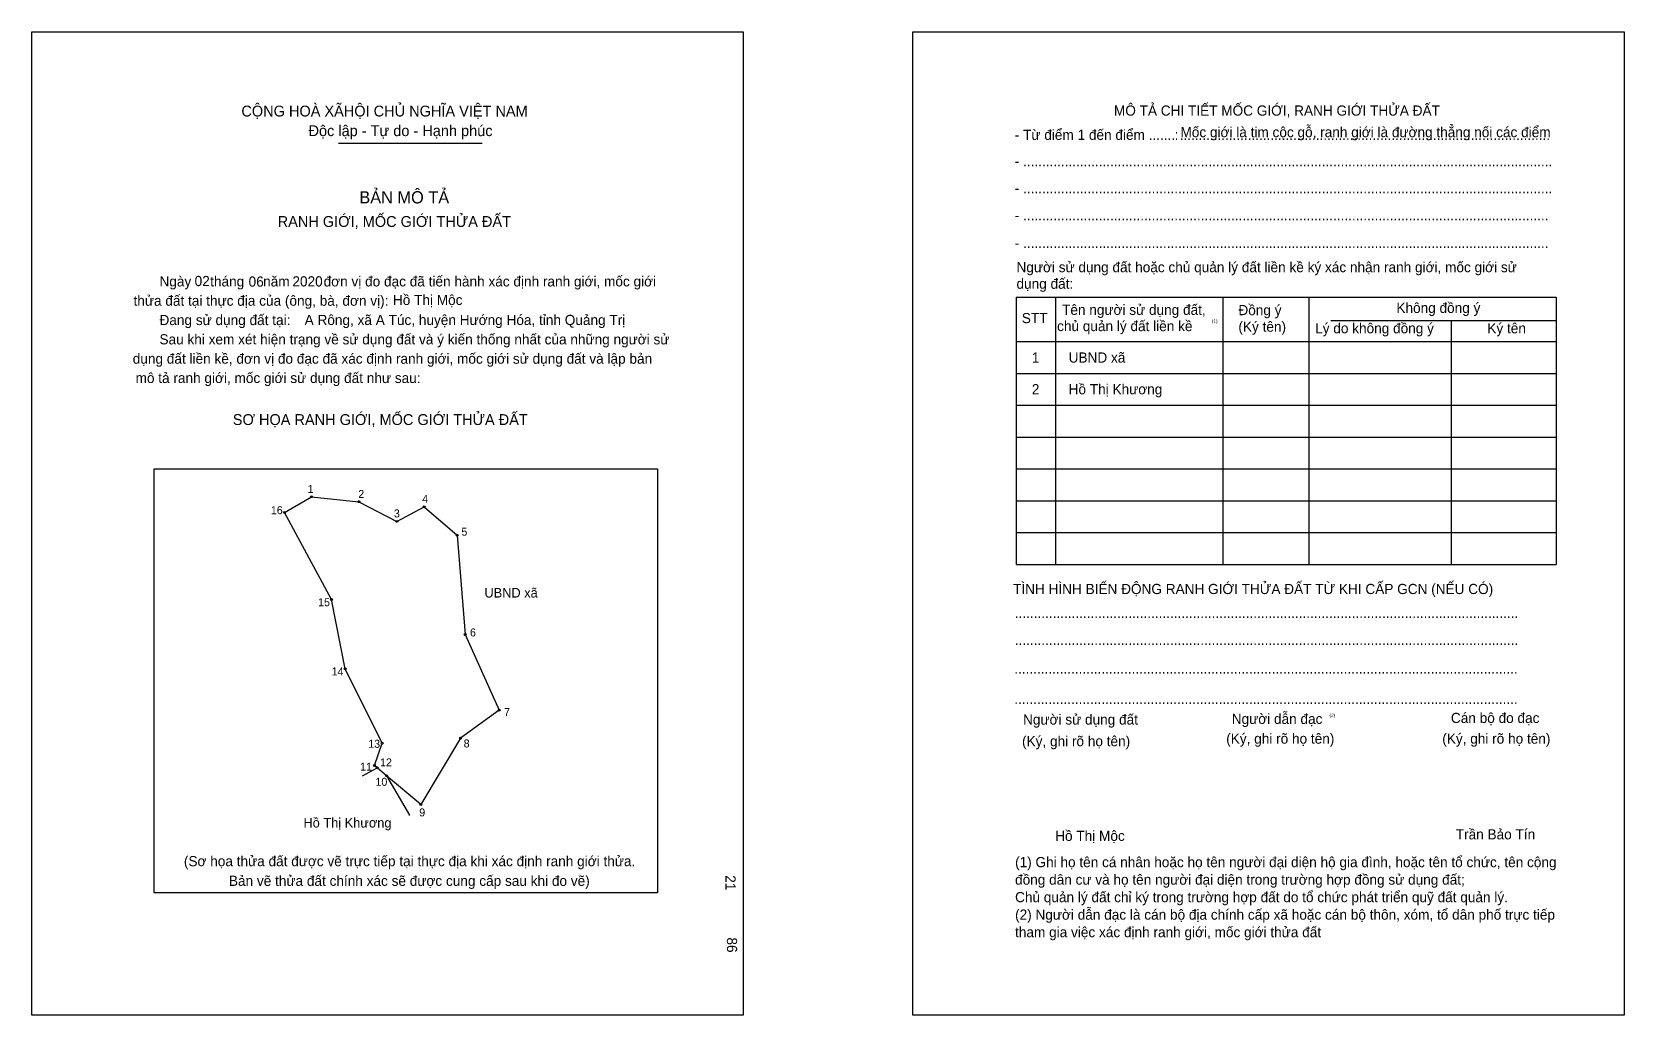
# Model space of a CAD drawing. Extents: x 546990 to 547764, y 1824897 to 1825374.
import ezdxf

# ---------------------------------------------------------------- set-up
doc = ezdxf.new("R2010")
doc.units = 0
for name, color, linetype in [('bmtKhungInTrang1', 7, 'Continuous'), ('bmtKhungInTrang2', 7, 'Continuous'), ('bmtNoiDung', 7, 'Continuous'), ('bmtTemplate', 7, 'Continuous'), ('CanhThua', 7, 'Continuous'), ('MocDinhThua', 7, 'Continuous'), ('RauThua', 7, 'Continuous'), ('SoHieuDinhThua', 7, 'Continuous'), ('TenChuLanCan', 7, 'Continuous')]:
    doc.layers.add(name, color=color, linetype=linetype)

msp = doc.modelspace()

# ---------------------------------------------------------------- linework, layer by layer
at = {"layer": 'bmtKhungInTrang1'}
msp.add_lwpolyline([(546990.48, 1825374.19), (547335.84, 1825374.19), (547335.84, 1824896.52), (546990.48, 1824896.52)], close=True, dxfattribs=at)
at = {"layer": 'bmtKhungInTrang2'}
msp.add_lwpolyline([(547418.2, 1825374.19), (547763.56, 1825374.19), (547763.56, 1824896.52), (547418.2, 1824896.52)], close=True, dxfattribs=at)
at = {"layer": 'bmtTemplate'}
for p, q in [((547139.31, 1825320.06), (547209.15, 1825320.06)), ((547487.48, 1825245.35), (547487.48, 1825115.5)), ((547568.72, 1825245.35), (547568.72, 1825115.5)), ((547610.52, 1825245.51), (547610.52, 1825115.5)), ((547730.49, 1825245.35), (547730.49, 1825115.5)), ((547621.12, 1825233.91), (547730.49, 1825233.91)), ((547468.54, 1825223.71), (547730.49, 1825223.71)), ((547468.54, 1825208.25), (547730.49, 1825208.25)), ((547468.54, 1825192.79), (547730.49, 1825192.79)), ((547468.54, 1825177.33), (547730.49, 1825177.33)), ((547468.54, 1825161.87), (547730.49, 1825161.87)), ((547468.54, 1825146.41), (547730.49, 1825146.41)), ((547468.54, 1825130.95), (547730.49, 1825130.95)), ((547468.54, 1825115.5), (547730.49, 1825115.5))]:
    msp.add_line(p, q, dxfattribs=at)
for points in [[(547468.37, 1825245.35), (547730.49, 1825245.35)], [(547468.37, 1825245.35), (547468.37, 1825115.5)], [(547679.51, 1825233.76), (547679.51, 1825115.5)]]:
    msp.add_lwpolyline(points, dxfattribs=at)
msp.add_lwpolyline([(547049.9, 1824956.01), (547049.9, 1825161.86), (547294.27, 1825161.86), (547294.27, 1824956.01)], close=True, dxfattribs=at)
at = {"layer": 'CanhThua'}
for p, q in [((547113.13, 1825140.76), (547126.22, 1825148.37)), ((547126.22, 1825148.37), (547149.22, 1825145.96)), ((547136.01, 1825098.42), (547113.13, 1825140.76)), ((547149.22, 1825145.96), (547167.65, 1825136.39)), ((547167.65, 1825136.39), (547180.93, 1825143.47)), ((547180.93, 1825143.47), (547196.98, 1825129.62)), ((547196.98, 1825129.62), (547200.84, 1825081.46)), ((547142.56, 1825064.72), (547136.01, 1825098.42)), ((547200.84, 1825081.46), (547217.36, 1825044.73)), ((547160.56, 1825028.6), (547142.56, 1825064.72)), ((547217.36, 1825044.73), (547198.67, 1825031.12)), ((547156.8, 1825017.79), (547160.56, 1825028.6)), ((547198.67, 1825031.12), (547179.32, 1824998.84)), ((547158.15, 1825016.66), (547156.8, 1825017.79)), ((547162.67, 1825012.85), (547158.15, 1825016.66)), ((547179.32, 1824998.84), (547162.67, 1825012.85))]:
    msp.add_line(p, q, dxfattribs=at)
at = {"layer": 'MocDinhThua'}
for centre in [(547126.22, 1825148.37), (547113.13, 1825140.76), (547149.22, 1825145.96), (547180.93, 1825143.47), (547167.65, 1825136.39), (547196.98, 1825129.62), (547136.01, 1825098.42), (547200.84, 1825081.46), (547142.56, 1825064.72), (547217.36, 1825044.73), (547160.56, 1825028.6), (547198.67, 1825031.12), (547156.8, 1825017.79), (547158.15, 1825016.66), (547162.67, 1825012.85), (547179.32, 1824998.84)]:
    msp.add_circle(centre, 0.464, dxfattribs=at)
at = {"layer": 'RauThua'}
for p, q in [((547150.99, 1825012.71), (547158.15, 1825016.66)), ((547162.67, 1825012.85), (547173.91, 1824993.64)), ((547173.91, 1824993.57), (547173.91, 1824993.64))]:
    msp.add_line(p, q, dxfattribs=at)

# ---------------------------------------------------------------- texts
at = {"layer": 'bmtNoiDung'}
for s, height, p in [('02', 4.941, (547069.51, 1825250.68)), ('06', 4.941, (547095.72, 1825250.4)), ('2020', 4.941, (547116.98, 1825250.51)), ('Hồ Thị Mộc', 4.941, (547165.79, 1825241.49)), ('A Rông, xã A Túc, huyện Hướng Hóa, tỉnh Quảng Trị', 4.9415, (547122.92, 1825231.77)), ('1', 4.94, (547475.98, 1825213.51)), ('UBND xã ', 4.941, (547493.86, 1825213.51)), ('2', 4.94, (547475.98, 1825198.12)), ('Hồ Thị Khương ', 4.9415, (547493.86, 1825198.12)), ('Hồ Thị Mộc', 4.941, (547487.32, 1824981.17))]:
    msp.add_text(s, height=height, dxfattribs=at).set_placement(p)
for s, p in [('21', (547327.24, 1824964.51)), ('86', (547327.94, 1824934.27))]:
    msp.add_text(s, height=4.941, rotation=270, dxfattribs=at).set_placement(p)
at = {"layer": 'bmtTemplate'}
for s, height, p in [('CỘNG HOÀ XÃHỘI CHỦ NGHĨA VIỆT NAM', 5.2709, (547092.21, 1825333.06)), ('MÔ TẢ CHI TIẾT MỐC GIỚI, RANH GIỚI THỬA ĐẤT', 4.9396, (547515.85, 1825333.48)), ('Độc lập - Tự do - Hạnh phúc', 5.2709, (547124.81, 1825323.52)), ('- Từ điểm 1 đến điểm .......', 4.9396, (547467.7, 1825321.7)), (':', 4.94, (547545.31, 1825321.7)), ('Mốc giới là tim cộc gỗ, ranh giới là đường thẳng nối các điểm', 4.9396, (547548.15, 1825323)), ('..................................................................................................', 4.9396, (547547.74, 1825321.7)), ('- ............................................................................................................................................', 4.93961, (547467.7, 1825308.9)), ('BẢN MÔ TẢ', 5.93, (547149.48, 1825290.85)), ('- ............................................................................................................................................', 4.93961, (547467.7, 1825295.75)), ('RANH GIỚI, MỐC GIỚI THỬA ĐẤT', 5.2709, (547109.83, 1825279.42)), ('- ...........................................................................................................................................', 4.93961, (547467.7, 1825282.61)), ('- ...........................................................................................................................................', 4.93961, (547467.7, 1825269.16)), ('Ngày     tháng     năm         đơn vị đo đạc đã tiến hành xác định ranh giới, mốc giới ', 4.9415, (547052.45, 1825250.51)), ('Người sử dụng đất hoặc chủ quản lý đất liền kề ký xác nhận ranh giới, mốc giới sử', 4.9396, (547468.54, 1825257.42)), ('dụng đất:', 4.94, (547468.54, 1825249.38)), ('thửa đất tại thực địa của (ông, bà, đơn vị):', 4.9415, (547039.85, 1825241.13)), ('Tên người sử dụng đất,', 4.9396, (547490.67, 1825236.7)), ('Đồng ý', 4.94, (547576.28, 1825236.55)), ('Không đồng ý', 4.9396, (547652.99, 1825237.63)), ('Đang sử dụng đất tại:', 4.9415, (547052.45, 1825231.74)), ('STT', 4.94, (547471.12, 1825232.68)), ('chủ quản lý đất liền kề', 4.9396, (547488.25, 1825228.8)), ('(1)', 1.647, (547563.37, 1825232.86)), ('(Ký tên)', 4.94, (547576.28, 1825228.51)), ('Lý do không đồng ý', 4.9396, (547613.54, 1825227.73)), ('Ký tên', 4.94, (547697.14, 1825227.73)), ('Sau khi xem xét hiện trạng về sử dụng đất và ý kiến thống nhất của những người sử ', 4.9415, (547052.45, 1825222.36)), ('dụng đất liền kề, đơn vị đo đạc đã xác định ranh giới, mốc giới sử dụng đất và lập bản', 4.9415, (547039.48, 1825212.97)), ('mô tả ranh giới, mốc giới sử dụng đất như sau:', 4.9415, (547040.84, 1825203.59)), ('SƠ HỌA RANH GIỚI, MỐC GIỚI THỬA ĐẤT', 5.2709, (547088.05, 1825183.2)), ('TÌNH HÌNH BIẾN ĐỘNG RANH GIỚI THỬA ĐẤT TỪ KHI CẤP GCN (NẾU CÓ)', 4.9396, (547466.87, 1825101.08)), ('.....................................................................................................................................', 4.94702, (547467.7, 1825089.45)), ('.....................................................................................................................................', 4.94702, (547467.7, 1825076.31)), ('.....................................................................................................................................', 4.94702, (547467.45, 1825062.4)), ('.....................................................................................................................................', 4.94702, (547467.45, 1825047.71)), ('Người sử dụng đất', 4.9396, (547471.73, 1825037.67)), ('Người dẫn đạc', 4.9396, (547573.05, 1825037.98)), ('(2)', 1.647, (547620.48, 1825041.38)), ('Cán bộ đo đạc', 4.9396, (547679.46, 1825038.44)), ('(Ký, ghi rõ họ tên)', 4.9396, (547471.23, 1825027.16)), ('(Ký, ghi rõ họ tên)', 4.9396, (547570.36, 1825028.39)), ('(Ký, ghi rõ họ tên)', 4.9396, (547675.26, 1825028.39)), ('Trần Bảo Tín', 4.9396, (547681.81, 1824981.91)), ('(Sơ họa thửa đất được vẽ trực tiếp tại thực địa khi xác định ranh giới thửa.', 4.9415, (547064.31, 1824968.87)), ('(1) Ghi họ tên cá nhân hoặc họ tên người đại diện hộ gia đình, hoặc tên tổ chức, tên cộng', 4.9396, (547467.85, 1824968.4)), ('Bản vẽ thửa đất chính xác sẽ được cung cấp sau khi đo vẽ)', 4.9415, (547086.16, 1824959.32)), ('đồng dân cư và họ tên người đại diện trong trường hợp đồng sử dụng đất;', 4.9396, (547467.85, 1824959.9)), ('Chủ quản lý đất chỉ ký trong trường hợp đất do tổ chức phát triển quỹ đất quản lý.', 4.9396, (547467.85, 1824951.39)), ('(2) Người dẫn đạc là cán bộ địa chính cấp xã hoặc cán bộ thôn, xóm, tổ dân phố trực tiếp', 4.9396, (547467.85, 1824942.89)), ('tham gia việc xác định ranh giới, mốc giới thửa đất', 4.9396, (547467.85, 1824934.39))]:
    msp.add_text(s, height=height, dxfattribs=at).set_placement(p)
at = {"layer": 'SoHieuDinhThua'}
for s, p in [('1', (547124.4, 1825150.22)), ('2', (547148.98, 1825147.73)), ('4', (547179.99, 1825145.38)), ('16', (547106.52, 1825139.87)), ('3', (547166.25, 1825138.32)), ('5', (547199.04, 1825129.43)), ('15', (547129.47, 1825095.18)), ('6', (547203.21, 1825080.49)), ('14', (547136.02, 1825061.54)), ('7', (547219.72, 1825041.8)), ('13', (547153.81, 1825026.41)), ('8', (547200.14, 1825026.57)), ('11', (547149.86, 1825015.29)), ('12', (547159.53, 1825017.39)), ('10', (547157.31, 1825007.95)), ('9', (547178.57, 1824993.09))]:
    msp.add_text(s, height=3.87, dxfattribs=at).set_placement(p)
at = {"layer": 'TenChuLanCan'}
for s, p in [('UBND xã', (547210.22, 1825099.39)), ('Hồ Thị Khương', (547122.35, 1824987.67))]:
    msp.add_text(s, height=4.644, dxfattribs=at).set_placement(p)

doc.saveas('drawing.dxf')
